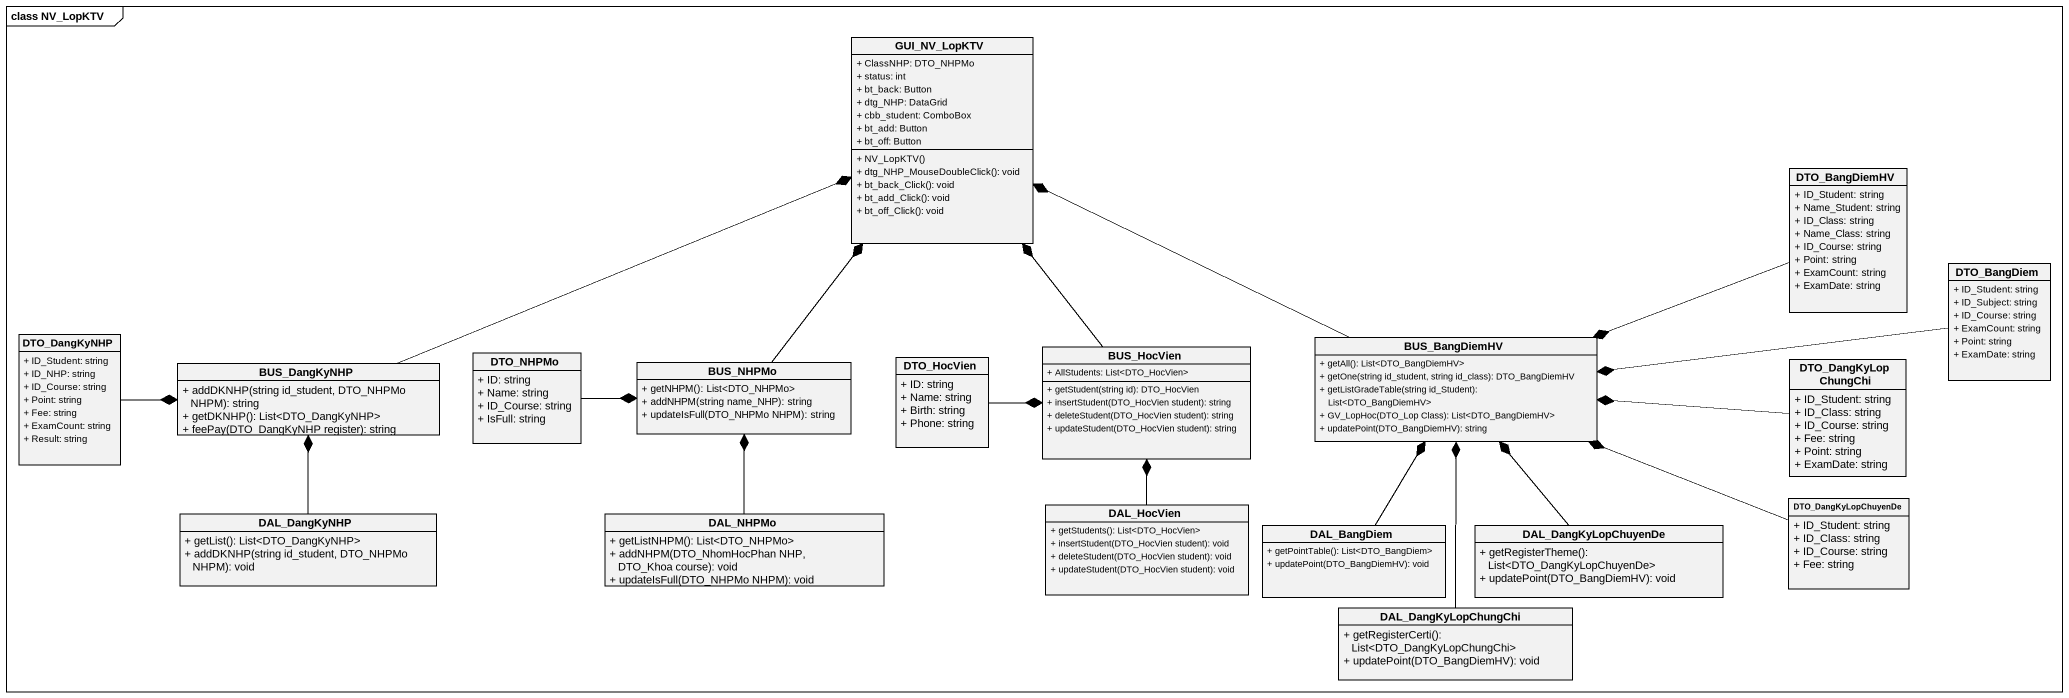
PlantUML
@startuml
mainframe class NV_LopKTV
hide circle
hide empty members
skinparam classAttributeIconSize 0
class GUI_NV_LopKTV {
  + ClassNHP: DTO_NHPMo
  + status: int
  + bt_back: Button
  + dtg_NHP: DataGrid
  + cbb_student: ComboBox
  + bt_add: Button
  + bt_off: Button
  + NV_LopKTV()
  + dtg_NHP_MouseDoubleClick(): void
  + bt_back_Click(): void
  + bt_add_Click(): void
  + bt_off_Click(): void
}
class DTO_BangDiemHV {
  + ID_Student: string
  + Name_Student: string
  + ID_Class: string
  + Name_Class: string
  + ID_Course: string
  + Point: string
  + ExamCount: string
  + ExamDate: string
}
class DTO_BangDiem {
  + ID_Student: string
  + ID_Subject: string
  + ID_Course: string
  + ExamCount: string
  + Point: string
  + ExamDate: string
}
class DTO_DangKyNHP {
  + ID_Student: string
  + ID_NHP: string
  + ID_Course: string
  + Point: string
  + Fee: string
  + ExamCount: string
  + Result: string
}
class BUS_DangKyNHP {
  + addDKNHP(string id_student, DTO_NHPMo NHPM): string
  + getDKNHP(): List<DTO_DangKyNHP>
  + feePay(DTO_DangKyNHP register): string
}
class DTO_NHPMo {
  + ID: string
  + Name: string
  + ID_Course: string
  + IsFull: string
}
class BUS_NHPMo {
  + getNHPM(): List<DTO_NHPMo>
  + addNHPM(string name_NHP): string
  + updateIsFull(DTO_NHPMo NHPM): string
}
class DTO_HocVien {
  + ID: string
  + Name: string
  + Birth: string
  + Phone: string
}
class BUS_HocVien {
  + AllStudents: List<DTO_HocVien>
  + getStudent(string id): DTO_HocVien
  + insertStudent(DTO_HocVien student): string
  + deleteStudent(DTO_HocVien student): string
  + updateStudent(DTO_HocVien student): string
}
class BUS_BangDiemHV {
  + getAll(): List<DTO_BangDiemHV>
  + getOne(string id_student, string id_class): DTO_BangDiemHV
  + getListGradeTable(string id_Student): List<DTO_BangDiemHV>
  + GV_LopHoc(DTO_Lop Class): List<DTO_BangDiemHV>
  + updatePoint(DTO_BangDiemHV): string
}
class DTO_DangKyLopChungChi {
  + ID_Student: string
  + ID_Class: string
  + ID_Course: string
  + Fee: string
  + Point: string
  + ExamDate: string
}
class DAL_HocVien {
  + getStudents(): List<DTO_HocVien>
  + insertStudent(DTO_HocVien student): void
  + deleteStudent(DTO_HocVien student): void
  + updateStudent(DTO_HocVien student): void
}
class DTO_DangKyLopChuyenDe {
  + ID_Student: string
  + ID_Class: string
  + ID_Course: string
  + Fee: string
}
class DAL_DangKyNHP {
  + getList(): List<DTO_DangKyNHP>
  + addDKNHP(string id_student, DTO_NHPMo NHPM): void
}
class DAL_NHPMo {
  + getListNHPM(): List<DTO_NHPMo>
  + addNHPM(DTO_NhomHocPhan NHP, DTO_Khoa course): void
  + updateIsFull(DTO_NHPMo NHPM): void
}
class DAL_BangDiem {
  + getPointTable(): List<DTO_BangDiem>
  + updatePoint(DTO_BangDiemHV): void
}
class DAL_DangKyLopChuyenDe {
  + getRegisterTheme(): List<DTO_DangKyLopChuyenDe>
  + updatePoint(DTO_BangDiemHV): void
}
class DAL_DangKyLopChungChi {
  + getRegisterCerti(): List<DTO_DangKyLopChungChi>
  + updatePoint(DTO_BangDiemHV): void
}
DTO_BangDiemHV -left-* BUS_BangDiemHV
DTO_BangDiem -left-* BUS_BangDiemHV
DTO_DangKyNHP -right-* BUS_DangKyNHP
BUS_DangKyNHP -right-* GUI_NV_LopKTV
DTO_NHPMo -right-* BUS_NHPMo
BUS_NHPMo -up-* GUI_NV_LopKTV
DTO_HocVien -right-* BUS_HocVien
BUS_HocVien -up-* GUI_NV_LopKTV
BUS_BangDiemHV -left-* GUI_NV_LopKTV
DTO_DangKyLopChungChi -left-* BUS_BangDiemHV
DAL_HocVien -up-* BUS_HocVien
DTO_DangKyLopChuyenDe -left-* BUS_BangDiemHV
DAL_DangKyNHP -up-* BUS_DangKyNHP
DAL_NHPMo -up-* BUS_NHPMo
DAL_BangDiem -up-* BUS_BangDiemHV
DAL_DangKyLopChuyenDe -up-* BUS_BangDiemHV
DAL_DangKyLopChungChi -up-* BUS_BangDiemHV
@enduml
